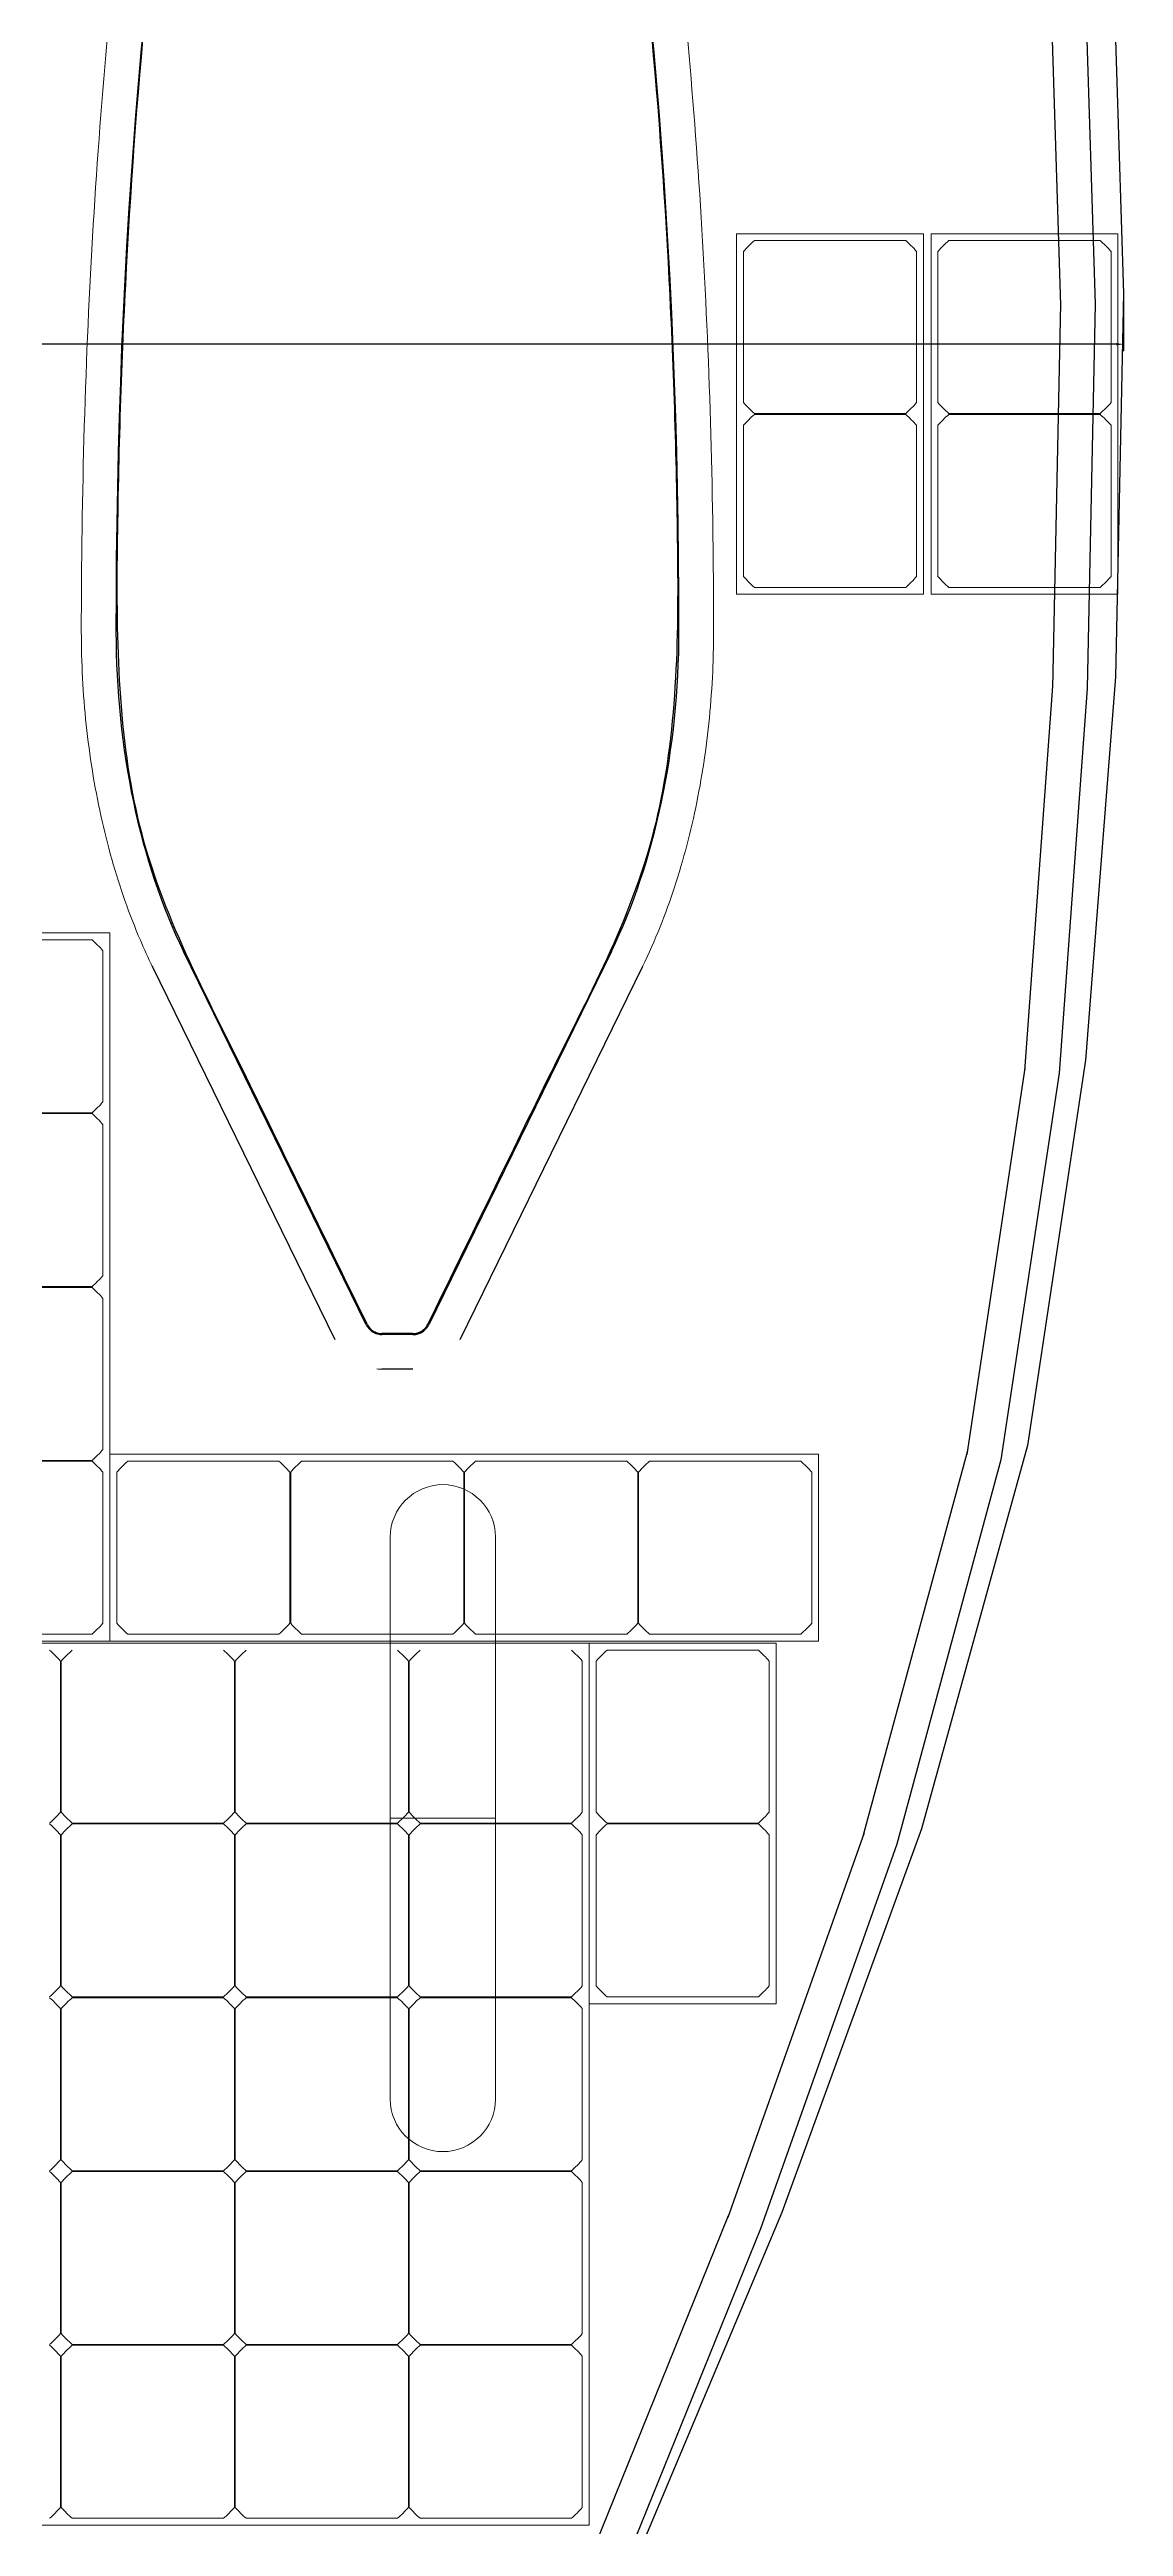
# Model space of a CAD drawing. Header units: millimetres. Extents: x -1486 to 354, y -1265 to 4578.
# Drawn here: x -422 to 354, y 235 to 2025 of the extents above; entities that cross this region are included whole.
import ezdxf

# ---------------------------------------------------------------- set-up
doc = ezdxf.new("R2010")
doc.units = ezdxf.units.MM
doc.header["$MEASUREMENT"] = 0
doc.layers.add('back', color=4, linetype='Continuous', lineweight=20)
doc.layers.add('cockpit', color=1, linetype='Continuous', lineweight=20)
for name, color, linetype in [('Cells', 7, 'Continuous'), ('default', 7, 'Continuous'), ('smallPanels', 40, 'Continuous')]:
    doc.layers.add(name, color=color, linetype=linetype)
doc.styles.get("Standard").update_dxf_attribs({"font": 'arial.ttf'})
doc.dimstyles.get("Standard").update_dxf_attribs({"dimtxt": 5, "dimasz": 5, "dimexe": 5, "dimexo": 1.5, "dimgap": -2.5, "dimtad": 0, "dimtih": 1, "dimtoh": 1, "dimzin": 0, "dimdsep": 46, "dimtxsty": 'Standard', "dimcen": 5, "dimazin": 0, "dimtfac": 1, "dimtofl": 0, "dimtmove": 0, "dimatfit": 3, "dimfxl": 1, "dimtolj": 1, "dimtzin": 0, "dimarcsym": 0})

# ---------------------------------------------------------------- blocks, each defined once
blk = doc.blocks.new('*D13')
at = {"layer": 'Cells', "color": 0, "lineweight": -2, "transparency": 16777216}
for p, q in [((-1441.5, 1847.1), (-1441.5, 1806.9)), ((353.6, 1847.1), (353.6, 1806.9)), ((-1436.5, 1811.9), (-574, 1811.9)), ((-513.9, 1817.6), (-574, 1817.6)), ((-574, 1817.6), (-574, 1806.2)), ((-513.9, 1806.2), (-513.9, 1817.6)), ((348.6, 1811.9), (-513.9, 1811.9)), ((-574, 1806.2), (-513.9, 1806.2))]:
    blk.add_line(p, q, dxfattribs=at)
at = {"layer": 'Cells', "color": 0, "transparency": 16777216}
for points in [[(-1436.5, 1812.7), (-1436.5, 1811), (-1441.5, 1811.9)], [(348.6, 1812.7), (348.6, 1811), (353.6, 1811.9)]]:
    blk.add_solid(points, dxfattribs=at)
at = {"layer": 'Defpoints', "color": 0, "transparency": 16777216}
for p in [(-1441.5, 1848.6), (353.6, 1848.6), (353.6, 1811.9)]:
    blk.add_point(p, dxfattribs=at)
at = {"layer": 'Cells', "color": 0, "lineweight": 0, "transparency": 16777216, "insert": (-543.9, 1811.9), "char_height": 5, "attachment_point": 5}
blk.add_mtext('\\A1;1795.09 [70.6729]', dxfattribs=at)

msp = doc.modelspace()

# ---------------------------------------------------------------- linework, layer by layer
at = {"color": 7, "linetype": 'Continuous', "lineweight": 25}
for p, q in [((-215.613, 1092.311), (-347.523, 1362.098)), ((-193.154, 1103.292), (-325.064, 1373.079)), ((-16.153, 1373.079), (-148.063, 1103.292)), ((6.306, 1362.098), (-125.604, 1092.311)), ((-159.384, 1096.159), (-181.834, 1096.159)), ((-159.384, 1071.159), (-181.834, 1071.159))]:
    msp.add_line(p, q, dxfattribs=at)
for major_axis, ratio, start_param, end_param in [((0, 1016.4), 0.2, 4.71238898, 7.85398163), ((0, -355.74), 0.57142857, 4.71238898, 5.42015372), ((0, -355.74), 0.57142857, 0.86303158, 1.57079633)]:
    msp.add_ellipse((-170.609, 1604.359), major_axis=major_axis, ratio=ratio, start_param=start_param, end_param=end_param, dxfattribs=at)
at = {"color": 7, "linetype": 'Continuous', "lineweight": 0}
for points, knots in [([(57.671, 1604.359), (57.671, 1628.151), (57.505, 1651.943), (56.508, 1723.148), (55.179, 1770.388), (51.217, 1863.504), (48.583, 1909.378), (42.061, 1998.882), (38.172, 2042.512), (29.21, 2126.696), (24.136, 2167.251), (12.893, 2244.523), (6.724, 2281.241), (-5.439, 2344.123), (-11.274, 2371.011), (-23.564, 2421.406), (-30.019, 2444.913), (-42.318, 2484.467), (-48.067, 2501.098), (-59.962, 2531.815), (-66.106, 2545.901), (-77.193, 2568.162), (-82.033, 2576.923), (-92.035, 2593.035), (-97.197, 2600.387), (-106.606, 2611.974), (-110.751, 2616.525), (-119.401, 2624.809), (-123.908, 2628.544), (-132.2, 2634.261), (-135.884, 2636.448), (-143.535, 2640.206), (-147.504, 2641.777), (-155.679, 2644.185), (-159.884, 2645.019), (-168.393, 2645.86), (-172.694, 2645.864), (-181.205, 2645.04), (-185.412, 2644.214), (-193.592, 2641.821), (-197.563, 2640.257), (-205.22, 2636.511), (-208.906, 2634.33), (-216.013, 2629.445), (-219.434, 2626.741), (-226.056, 2620.862), (-229.257, 2617.687), (-235.486, 2610.891), (-238.514, 2607.27), (-246.357, 2597.093), (-251.056, 2590.16), (-260.19, 2575.104), (-264.625, 2566.981), (-273.284, 2549.542), (-277.507, 2540.227), (-285.765, 2520.412), (-289.799, 2509.912), (-299.975, 2481.323), (-305.981, 2462.36), (-317.531, 2421.664), (-323.074, 2399.93), (-333.665, 2353.877), (-338.713, 2329.558), (-348.273, 2278.562), (-352.785, 2251.885), (-361.237, 2196.431), (-365.175, 2167.655), (-372.442, 2108.289), (-375.77, 2077.7), (-383.091, 2001.389), (-386.744, 1954.871), (-392.653, 1859.703), (-394.91, 1811.054), (-397.981, 1712.647), (-398.796, 1662.89), (-398.886, 1610.187), (-398.889, 1607.273), (-398.889, 1604.359)], [4.71238898, 4.71238898, 4.71238898, 4.71238898, 4.78227025, 4.78227025, 4.92203278, 4.92203278, 5.06179532, 5.06179532, 5.20155786, 5.20155786, 5.34132039, 5.34132039, 5.48108293, 5.48108293, 5.59633131, 5.59633131, 5.71157969, 5.71157969, 5.80645164, 5.80645164, 5.90132359, 5.90132359, 5.97152111, 5.97152111, 6.04171862, 6.04171862, 6.09393774, 6.09393774, 6.14615686, 6.14615686, 6.18525132, 6.18525132, 6.22434578, 6.22434578, 6.26344024, 6.26344024, 6.3025347, 6.3025347, 6.34162916, 6.34162916, 6.38072362, 6.38072362, 6.41981808, 6.41981808, 6.45891254, 6.45891254, 6.498007, 6.498007, 6.53710147, 6.53710147, 6.60160913, 6.60160913, 6.6661168, 6.6661168, 6.73062446, 6.73062446, 6.79513213, 6.79513213, 6.89705978, 6.89705978, 6.99898742, 6.99898742, 7.10091507, 7.10091507, 7.20284271, 7.20284271, 7.30477036, 7.30477036, 7.40669801, 7.40669801, 7.5529394, 7.5529394, 7.69918079, 7.69918079, 7.84542218, 7.84542218, 7.85398163, 7.85398163, 7.85398163, 7.85398163]), ([(-398.889, 1604.359), (-398.889, 1593.063), (-398.593, 1581.767), (-396.817, 1547.923), (-394.441, 1525.508), (-387.37, 1481.726), (-382.675, 1460.36), (-371.079, 1419.33), (-364.178, 1399.669), (-353.467, 1374.66), (-350.557, 1368.302), (-347.523, 1362.098)], [4.71238898, 4.71238898, 4.71238898, 4.71238898, 4.803972065, 4.803972065, 4.987841965, 4.987841965, 5.171711864, 5.171711864, 5.355581764, 5.355581764, 5.420153722, 5.420153722, 5.420153722, 5.420153722]), ([(6.306, 1362.098), (10.835, 1371.361), (15.09, 1380.967), (26.524, 1409.514), (32.977, 1429.225), (43.718, 1470.207), (48.005, 1491.478), (54.312, 1534.942), (56.332, 1557.134), (57.511, 1587.744), (57.671, 1596.051), (57.671, 1604.359)], [0.863031585, 0.863031585, 0.863031585, 0.863031585, 0.959440111, 0.959440111, 1.140774685, 1.140774685, 1.322109258, 1.322109258, 1.503443832, 1.503443832, 1.570796327, 1.570796327, 1.570796327, 1.570796327])]:
    msp.add_open_spline(points, degree=3, knots=knots, dxfattribs=at)
at = {"color": 7, "linetype": 'Continuous', "lineweight": 25}
for points, knots in [([(-192.471, 1103.641), (-221.522, 1163.058), (-250.573, 1222.474), (-308.676, 1341.306), (-340.763, 1399.637), (-372.351, 1527.945), (-373.565, 1596.913), (-371.954, 1732.185), (-369.808, 1799.784), (-358.941, 2002.462), (-346.446, 2137.614), (-311.635, 2337.696), (-297.572, 2404.153), (-266.259, 2500.752), (-254.218, 2532.729), (-229.187, 2576.737), (-219.63, 2591.011), (-194.68, 2614.023), (-177.41, 2622.04), (-144.442, 2614.098), (-131.388, 2601.43), (-110.477, 2574.839), (-102.101, 2560.079), (-79.916, 2515.055), (-68.746, 2483.162), (-39.683, 2386.957), (-26.425, 2321.763), (6.504, 2124.999), (18.538, 1991.837), (28.874, 1791.974), (30.894, 1725.3), (32.325, 1591.857), (30.719, 1524.216), (-1.968, 1395.66), (-33.943, 1338.439), (-91.345, 1221.04), (-120.046, 1162.341), (-148.746, 1103.641)], [0, 0, 0, 0, 0.0625, 0.0625, 0.125, 0.125, 0.1875, 0.1875, 0.25, 0.25, 0.375, 0.375, 0.4375, 0.4375, 0.46875, 0.46875, 0.484375, 0.484375, 0.5, 0.5, 0.515625, 0.515625, 0.53125, 0.53125, 0.5625, 0.5625, 0.625, 0.625, 0.75, 0.75, 0.8125, 0.8125, 0.875, 0.875, 0.9375, 0.9375, 1, 1, 1, 1]), ([(-193.154, 1103.292), (-192.525, 1102.005), (-191.668, 1100.808), (-190.65, 1099.8), (-189.632, 1098.792), (-188.424, 1097.946), (-187.126, 1097.338), (-185.846, 1096.738), (-184.444, 1096.353), (-183.037, 1096.217), (-182.637, 1096.178), (-182.235, 1096.159), (-181.834, 1096.159)], [0, 0, 0, 0, 0.0042948525, 0.0042948525, 0.0042948525, 0.0085938544, 0.0085938544, 0.0085938544, 0.0128334423, 0.0128334423, 0.0128334423, 0.0140217668, 0.0140217668, 0.0140217668, 0.0140217668]), ([(-192.471, 1103.641), (-191.88, 1102.432), (-191.075, 1101.306), (-190.118, 1100.359), (-189.161, 1099.411), (-188.025, 1098.616), (-186.805, 1098.045), (-185.602, 1097.481), (-184.284, 1097.119), (-182.961, 1096.991), (-182.585, 1096.954), (-182.207, 1096.936), (-181.83, 1096.936)], [0, 0, 0, 0, 0.0040371627, 0.0040371627, 0.0040371627, 0.008078226, 0.008078226, 0.008078226, 0.01206344, 0.01206344, 0.01206344, 0.0131806401, 0.0131806401, 0.0131806401, 0.0131806401]), ([(-159.387, 1096.936), (-163.128, 1096.936), (-166.868, 1096.936), (-170.609, 1096.936), (-174.349, 1096.936), (-178.09, 1096.936), (-181.83, 1096.936)], [0, 0, 0, 0, 0.0112168169, 0.0112168169, 0.0112168169, 0.0224336338, 0.0224336338, 0.0224336338, 0.0224336338]), ([(-159.387, 1096.936), (-158.074, 1096.936), (-156.742, 1097.163), (-155.502, 1097.599), (-154.263, 1098.035), (-153.082, 1098.69), (-152.055, 1099.509), (-151.022, 1100.333), (-150.117, 1101.344), (-149.408, 1102.459), (-149.166, 1102.84), (-148.944, 1103.236), (-148.746, 1103.641)], [0, 0, 0, 0, 0.0039397992, 0.0039397992, 0.0039397992, 0.0078782301, 0.0078782301, 0.0078782301, 0.0118394889, 0.0118394889, 0.0118394889, 0.0131768833, 0.0131768833, 0.0131768833, 0.0131768833]), ([(-159.384, 1096.159), (-157.988, 1096.159), (-156.573, 1096.4), (-155.256, 1096.862), (-153.939, 1097.325), (-152.684, 1098.02), (-151.592, 1098.889), (-150.492, 1099.765), (-149.528, 1100.84), (-148.773, 1102.026), (-148.513, 1102.434), (-148.276, 1102.857), (-148.063, 1103.292)], [0, 0, 0, 0, 0.0041861049, 0.0041861049, 0.0041861049, 0.0083707641, 0.0083707641, 0.0083707641, 0.0125849149, 0.0125849149, 0.0125849149, 0.0140180074, 0.0140180074, 0.0140180074, 0.0140180074])]:
    msp.add_open_spline(points, degree=3, knots=knots, dxfattribs=at)
at = {"color": 7, "linetype": 'Continuous', "lineweight": 0}
msp.add_open_spline([(-185.451, 1071.334), (-184.247, 1071.217), (-183.042, 1071.159), (-181.834, 1071.159)], degree=3, dxfattribs=at)
msp.add_open_spline([(-185.451, 1071.334), (-184.247, 1071.217), (-183.042, 1071.159), (-181.834, 1071.159)], degree=3, dxfattribs=at)
at = {"layer": 'back', "color": 6, "lineweight": 0}
msp.add_lwpolyline([(-378.285, 1386.452), (-764.485, 1386.452), (-764.485, 874.652), (-378.285, 874.652)], close=True, dxfattribs=at)
for points in [[(-500.399, 1381.452, 0.03362744), (-508.285, 1373.567), (-508.285, 1264.338, 0.03362744), (-500.399, 1256.452), (-391.17, 1256.452, 0.03362744), (-383.285, 1264.338), (-383.285, 1373.567, 0.03362744), (-391.17, 1381.452)], [(-500.399, 1255.852, 0.03362744), (-508.285, 1247.967), (-508.285, 1138.738, 0.03362744), (-500.399, 1130.852), (-391.17, 1130.852, 0.03362744), (-383.285, 1138.738), (-383.285, 1247.967, 0.03362744), (-391.17, 1255.852)], [(-500.399, 1130.252, 0.03362744), (-508.285, 1122.367), (-508.285, 1013.138, 0.03362744), (-500.399, 1005.252), (-391.17, 1005.252, 0.03362744), (-383.285, 1013.138), (-383.285, 1122.367, 0.03362744), (-391.17, 1130.252)], [(-500.399, 1004.652, 0.03362744), (-508.285, 996.767), (-508.285, 887.538, 0.03362744), (-500.399, 879.652), (-391.17, 879.652, 0.03362744), (-383.285, 887.538), (-383.285, 996.767, 0.03362744), (-391.17, 1004.652)]]:
    msp.add_lwpolyline(points, format="xyb", close=True, dxfattribs=at)
at = {"layer": 'Cells', "lineweight": 0}
msp.add_line((-175.821, 746.714), (-99.821, 746.714), dxfattribs=at)
for points in [[(-175.821, 949.714), (-175.821, 543.714)], [(-99.821, 543.714), (-99.821, 949.714)]]:
    msp.add_lwpolyline(points, dxfattribs=at)
for centre, start, end in [((-137.821, 949.714), 0, 180), ((-137.821, 543.714), 180, 0)]:
    msp.add_arc(centre, 38, start, end, dxfattribs=at)
at = {"layer": 'cockpit', "color": 6, "lineweight": 0}
for points in [[(209.269, 1631.158), (74.269, 1631.158), (74.269, 1891.758), (209.269, 1891.758)], [(349.674, 1631.158), (214.674, 1631.158), (214.674, 1891.758), (349.674, 1891.758)], [(102.877, 612.538), (-32.123, 612.538), (-32.123, 873.138), (102.877, 873.138)]]:
    msp.add_lwpolyline(points, close=True, dxfattribs=at)
for points in [[(87.154, 1761.758, -0.03362744), (79.269, 1769.643), (79.269, 1878.873, -0.03362744), (87.154, 1886.758), (196.383, 1886.758, -0.03362744), (204.269, 1878.873), (204.269, 1769.643, -0.03362744), (196.383, 1761.758)], [(227.559, 1761.758, -0.03362744), (219.674, 1769.643), (219.674, 1878.873, -0.03362744), (227.559, 1886.758), (336.788, 1886.758, -0.03362744), (344.674, 1878.873), (344.674, 1769.643, -0.03362744), (336.788, 1761.758)], [(87.154, 1636.158, -0.03362744), (79.269, 1644.043), (79.269, 1753.273, -0.03362744), (87.154, 1761.158), (196.383, 1761.158, -0.03362744), (204.269, 1753.273), (204.269, 1644.043, -0.03362744), (196.383, 1636.158)], [(227.559, 1636.158, -0.03362744), (219.674, 1644.043), (219.674, 1753.273, -0.03362744), (227.559, 1761.158), (336.788, 1761.158, -0.03362744), (344.674, 1753.273), (344.674, 1644.043, -0.03362744), (336.788, 1636.158)], [(-19.238, 743.138, -0.03362744), (-27.123, 751.023), (-27.123, 860.252, -0.03362744), (-19.238, 868.138), (89.991, 868.138, -0.03362744), (97.877, 860.252), (97.877, 751.023, -0.03362744), (89.991, 743.138)], [(-19.238, 617.538, -0.03362744), (-27.123, 625.423), (-27.123, 734.652, -0.03362744), (-19.238, 742.538), (89.991, 742.538, -0.03362744), (97.877, 734.652), (97.877, 625.423, -0.03362744), (89.991, 617.538)]]:
    msp.add_lwpolyline(points, format="xyb", close=True, dxfattribs=at)
at = {"layer": 'cockpit', "color": 3, "lineweight": 0}
msp.add_lwpolyline([(133.515, 874.652), (133.515, 1009.652), (-378.285, 1009.652), (-378.285, 874.652)], close=True, dxfattribs=at)
for points in [[(-248.285, 996.767, 0.03362744), (-256.17, 1004.652), (-365.399, 1004.652, 0.03362744), (-373.285, 996.767), (-373.285, 887.538, 0.03362744), (-365.399, 879.652), (-256.17, 879.652, 0.03362744), (-248.285, 887.538)], [(-122.685, 996.767, 0.03362744), (-130.57, 1004.652), (-239.799, 1004.652, 0.03362744), (-247.685, 996.767), (-247.685, 887.538, 0.03362744), (-239.799, 879.652), (-130.57, 879.652, 0.03362744), (-122.685, 887.538)], [(2.915, 996.767, 0.03362744), (-4.97, 1004.652), (-114.199, 1004.652, 0.03362744), (-122.085, 996.767), (-122.085, 887.538, 0.03362744), (-114.199, 879.652), (-4.97, 879.652, 0.03362744), (2.915, 887.538)], [(128.515, 996.767, 0.03362744), (120.63, 1004.652), (11.401, 1004.652, 0.03362744), (3.515, 996.767), (3.515, 887.538, 0.03362744), (11.401, 879.652), (120.63, 879.652, 0.03362744), (128.515, 887.538)]]:
    msp.add_lwpolyline(points, format="xyb", close=True, dxfattribs=at)
at = {"layer": 'default', "color": 1, "linetype": 'Continuous'}
for p, q in [((299.552, 2119.457), (308.237, 1840.101)), ((324.54, 2120.234), (333.225, 1840.878)), ((308.23, 1841.398), (302.441, 1563.49)), ((333.225, 1840.878), (327.435, 1562.969)), ((302.501, 1564.788), (282.237, 1286.879)), ((327.435, 1562.969), (307.171, 1285.061)), ((282.449, 1288.776), (240.473, 1009.42)), ((307.171, 1285.061), (265.195, 1005.705)), ((241.065, 1012.241), (165.798, 734.332)), ((265.195, 1005.705), (189.928, 727.797)), ((166.363, 736.143), (67.937, 458.235)), ((189.928, 727.797), (91.503, 449.889)), ((68.324, 459.256), (-44.576, 179.9)), ((91.503, 449.889), (-21.398, 170.533))]:
    msp.add_line(p, q, dxfattribs=at)
at = {"layer": 'default', "color": 4, "linetype": 'Continuous'}
for p, q in [((344.965, 2127.061), (353.623, 1848.562)), ((353.623, 1848.562), (347.851, 1571.506)), ((347.851, 1571.506), (326.206, 1294.45)), ((326.206, 1294.45), (284.359, 1015.951)), ((284.359, 1015.951), (207.88, 738.895)), ((207.88, 738.895), (106.87, 461.839)), ((106.87, 461.839), (-10.013, 183.34))]:
    msp.add_line(p, q, dxfattribs=at)
at = {"layer": 'smallPanels', "color": 5, "lineweight": 0}
for p, q in [((-413.923, 751.023), (-413.923, 860.252)), ((-413.323, 860.252), (-413.323, 751.023)), ((-288.323, 751.023), (-288.323, 860.252)), ((-287.723, 860.252), (-287.723, 751.023)), ((-162.723, 751.023), (-162.723, 860.252)), ((-162.123, 860.252), (-162.123, 751.023)), ((-37.123, 751.023), (-37.123, 860.252)), ((-413.923, 625.423), (-413.923, 734.652)), ((-413.323, 734.652), (-413.323, 625.423)), ((-405.438, 743.138), (-296.209, 743.138)), ((-296.209, 742.538), (-405.438, 742.538)), ((-288.323, 625.423), (-288.323, 734.652)), ((-287.723, 734.652), (-287.723, 625.423)), ((-279.838, 743.138), (-170.609, 743.138)), ((-170.609, 742.538), (-279.838, 742.538)), ((-162.723, 625.423), (-162.723, 734.652)), ((-162.123, 734.652), (-162.123, 625.423)), ((-154.238, 743.138), (-45.009, 743.138)), ((-45.009, 742.538), (-154.238, 742.538)), ((-37.123, 625.423), (-37.123, 734.652)), ((-413.923, 499.823), (-413.923, 609.052)), ((-413.323, 609.052), (-413.323, 499.823)), ((-405.438, 617.538), (-296.209, 617.538)), ((-296.209, 616.938), (-405.438, 616.938)), ((-288.323, 499.823), (-288.323, 609.052)), ((-287.723, 609.052), (-287.723, 499.823)), ((-279.838, 617.538), (-170.609, 617.538)), ((-170.609, 616.938), (-279.838, 616.938)), ((-162.723, 499.823), (-162.723, 609.052)), ((-162.123, 609.052), (-162.123, 499.823)), ((-154.238, 617.538), (-45.009, 617.538)), ((-45.009, 616.938), (-154.238, 616.938)), ((-37.123, 499.823), (-37.123, 609.052)), ((-413.923, 374.223), (-413.923, 483.452)), ((-413.323, 483.452), (-413.323, 374.223)), ((-405.438, 491.938), (-296.209, 491.938)), ((-296.209, 491.338), (-405.438, 491.338)), ((-288.323, 374.223), (-288.323, 483.452)), ((-287.723, 483.452), (-287.723, 374.223)), ((-279.838, 491.938), (-170.609, 491.938)), ((-170.609, 491.338), (-279.838, 491.338)), ((-162.723, 374.223), (-162.723, 483.452)), ((-162.123, 483.452), (-162.123, 374.223)), ((-154.238, 491.938), (-45.009, 491.938)), ((-45.009, 491.338), (-154.238, 491.338)), ((-37.123, 374.223), (-37.123, 483.452)), ((-405.438, 366.338), (-296.209, 366.338)), ((-296.209, 365.738), (-405.438, 365.738)), ((-279.838, 366.338), (-170.609, 366.338)), ((-170.609, 365.738), (-279.838, 365.738)), ((-154.238, 366.338), (-45.009, 366.338)), ((-45.009, 365.738), (-154.238, 365.738)), ((-413.923, 248.623), (-413.923, 357.852)), ((-413.323, 357.852), (-413.323, 248.623)), ((-288.323, 248.623), (-288.323, 357.852)), ((-287.723, 357.852), (-287.723, 248.623)), ((-162.723, 248.623), (-162.723, 357.852)), ((-162.123, 357.852), (-162.123, 248.623)), ((-37.123, 248.623), (-37.123, 357.852)), ((-405.438, 240.738), (-296.209, 240.738)), ((-279.838, 240.738), (-170.609, 240.738)), ((-154.238, 240.738), (-45.009, 240.738))]:
    msp.add_line(p, q, dxfattribs=at)
msp.add_lwpolyline([(-543.923, 235.738), (-32.123, 235.738), (-32.123, 873.138), (-543.923, 873.138)], close=True, dxfattribs=at)
for centre, start, end in [((-476.423, 805.638), 41.148031, 48.851969), ((-350.823, 805.638), 131.148031, 138.851969), ((-350.823, 805.638), 41.148031, 48.851969), ((-225.223, 805.638), 131.148031, 138.851969), ((-225.223, 805.638), 41.148031, 48.851969), ((-99.623, 805.638), 131.148031, 138.851969), ((-99.623, 805.638), 41.148031, 48.851969), ((-476.423, 805.638), 311.148031, 318.851969), ((-476.423, 680.038), 41.148031, 48.851969), ((-350.823, 805.638), 221.148031, 228.851969), ((-350.823, 680.038), 131.148031, 138.851969), ((-350.823, 805.638), 311.148031, 318.851969), ((-350.823, 680.038), 41.148031, 48.851969), ((-225.223, 805.638), 221.148031, 228.851969), ((-225.223, 680.038), 131.148031, 138.851969), ((-225.223, 805.638), 311.148031, 318.851969), ((-225.223, 680.038), 41.148031, 48.851969), ((-99.623, 805.638), 221.148031, 228.851969), ((-99.623, 680.038), 131.148031, 138.851969), ((-99.623, 805.638), 311.148031, 318.851969), ((-99.623, 680.038), 41.148031, 48.851969), ((-476.423, 680.038), 311.148031, 318.851969), ((-476.423, 554.438), 41.148031, 48.851969), ((-350.823, 680.038), 221.148031, 228.851969), ((-350.823, 554.438), 131.148031, 138.851969), ((-350.823, 680.038), 311.148031, 318.851969), ((-350.823, 554.438), 41.148031, 48.851969), ((-225.223, 680.038), 221.148031, 228.851969), ((-225.223, 554.438), 131.148031, 138.851969), ((-225.223, 680.038), 311.148031, 318.851969), ((-225.223, 554.438), 41.148031, 48.851969), ((-99.623, 680.038), 221.148031, 228.851969), ((-99.623, 554.438), 131.148031, 138.851969), ((-99.623, 680.038), 311.148031, 318.851969), ((-99.623, 554.438), 41.148031, 48.851969), ((-476.423, 554.438), 311.148031, 318.851969), ((-476.423, 428.838), 41.148031, 48.851969), ((-350.823, 554.438), 221.148031, 228.851969), ((-350.823, 428.838), 131.148031, 138.851969), ((-350.823, 554.438), 311.148031, 318.851969), ((-350.823, 428.838), 41.148031, 48.851969), ((-225.223, 554.438), 221.148031, 228.851969), ((-225.223, 428.838), 131.148031, 138.851969), ((-225.223, 554.438), 311.148031, 318.851969), ((-225.223, 428.838), 41.148031, 48.851969), ((-99.623, 554.438), 221.148031, 228.851969), ((-99.623, 428.838), 131.148031, 138.851969), ((-99.623, 554.438), 311.148031, 318.851969), ((-99.623, 428.838), 41.148031, 48.851969), ((-476.423, 428.838), 311.148031, 318.851969), ((-476.423, 303.238), 41.148031, 48.851969), ((-350.823, 428.838), 221.148031, 228.851969), ((-350.823, 303.238), 131.148031, 138.851969), ((-350.823, 428.838), 311.148031, 318.851969), ((-350.823, 303.238), 41.148031, 48.851969), ((-225.223, 428.838), 221.148031, 228.851969), ((-225.223, 303.238), 131.148031, 138.851969), ((-225.223, 428.838), 311.148031, 318.851969), ((-225.223, 303.238), 41.148031, 48.851969), ((-99.623, 428.838), 221.148031, 228.851969), ((-99.623, 303.238), 131.148031, 138.851969), ((-99.623, 428.838), 311.148031, 318.851969), ((-99.623, 303.238), 41.148031, 48.851969), ((-476.423, 303.238), 311.148031, 318.851969), ((-350.823, 303.238), 221.148031, 228.851969), ((-350.823, 303.238), 311.148031, 318.851969), ((-225.223, 303.238), 221.148031, 228.851969), ((-225.223, 303.238), 311.148031, 318.851969), ((-99.623, 303.238), 221.148031, 228.851969), ((-99.623, 303.238), 311.148031, 318.851969)]:
    msp.add_arc(centre, 83, start, end, dxfattribs=at)

# ---------------------------------------------------------------- dimensions: what is measured, and where the dimension line sits
at = {"layer": 'Cells', "color": 4, "lineweight": 0}
dim = msp.add_linear_dim(base=(353.623, 1811.858), p1=(-1441.469, 1848.562), p2=(353.623, 1848.562), dimstyle='Standard', dxfattribs=at)
dim.commit()
dim.dimension.update_dxf_attribs({"geometry": '*D13', "text_midpoint": (-543.923, 1811.858)})

doc.saveas('drawing.dxf')
